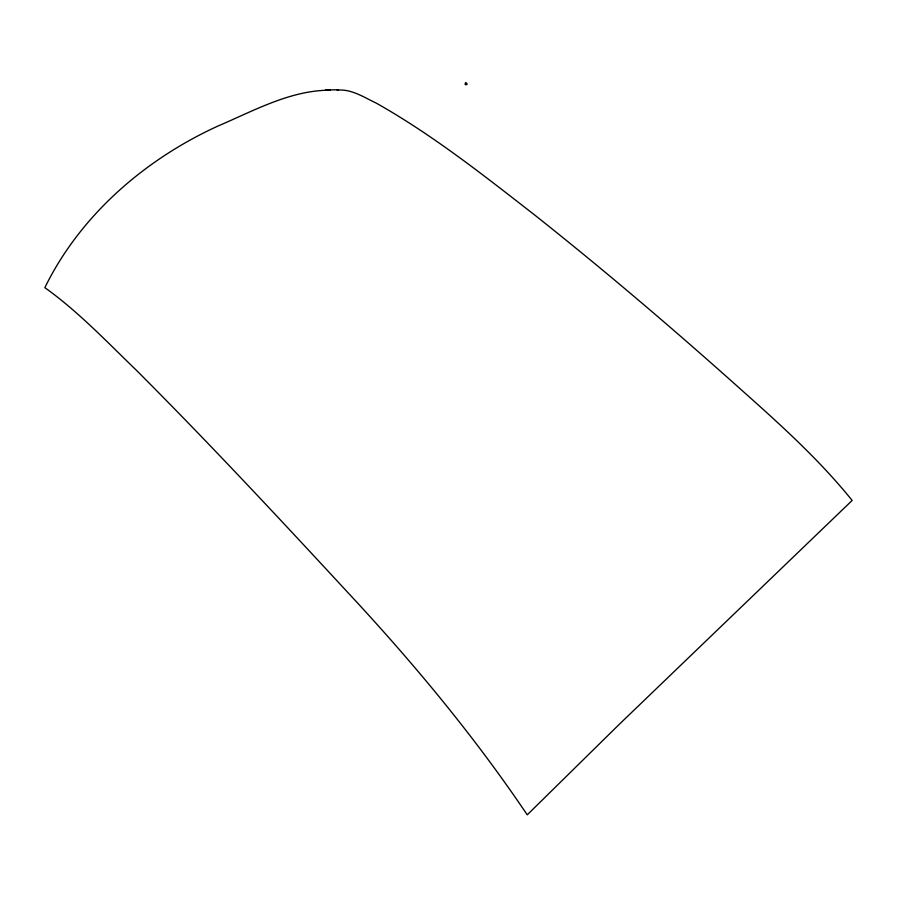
<?xml version="1.0" encoding="UTF-8"?>
<svg xmlns="http://www.w3.org/2000/svg" width="897" height="897" viewBox="0 0 897 897"><rect width="100%" height="100%" fill="white"/><g stroke="black" fill="none" stroke-linecap="round" stroke-linejoin="round"><path stroke-width="1.35" d="M337.115 90.171C351.175 88.68 364.025 97.358 376.235 103.099C432.511 134.842 483.36 175.117 534.242 214.675C606.204 271.69 676.046 331.341 744.42 392.594C782.375 426.423 820.172 460.755 852.15 500.448L619.435 724.171L527.245 814.835C474.098 735.966 413.113 662.614 348.35 593.063C278.563 517.603 208.463 442.378 135.795 369.676C106.451 341.365 78.129 311.45 44.85 287.657C80.394 215.022 145.224 159.195 218.139 125.961C253.873 110.779 290.527 90.092 330.399 90.193M325.521 89.913L338.427 89.79M465.364 84.565C469.781 85.787 464.31 79.732 465.364 84.565"/></g></svg>
